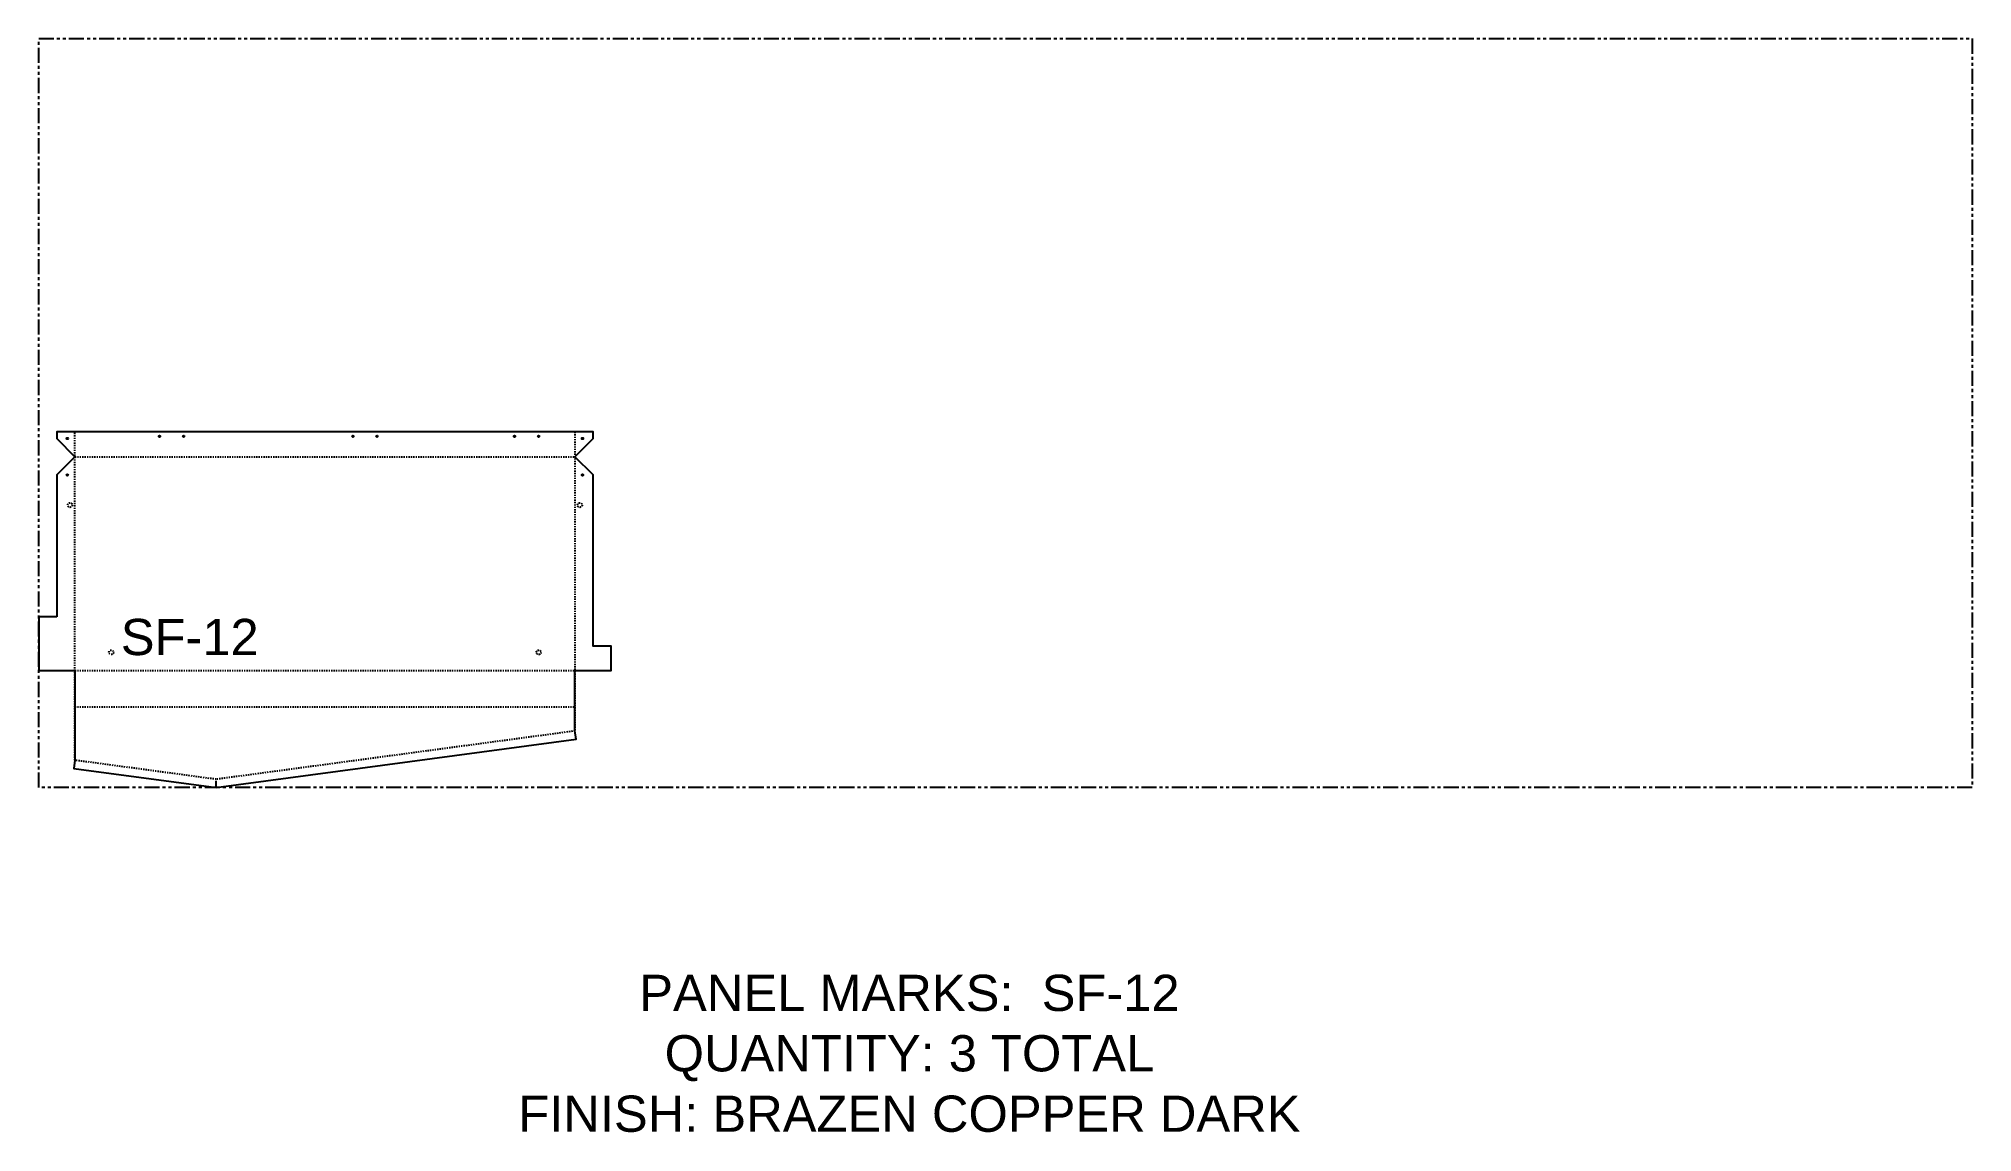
# Model space of a CAD drawing. Header units: inches. Extents: x 0 to 160, y -29 to 62.
import ezdxf

# ---------------------------------------------------------------- set-up
doc = ezdxf.new("R2010")
doc.units = ezdxf.units.IN
doc.header["$MEASUREMENT"] = 0
doc.linetypes.add('HIDDEN', pattern=[0.375, 0.25, -0.125])
doc.linetypes.add('PHANTOM', pattern=[2.5, 1.25, -0.25, 0.25, -0.25, 0.25, -0.25])
for name, color, linetype in [('CUT', 7, 'Continuous'), ('HOLES', 6, 'Continuous'), ('RELIEF', 82, 'Continuous'), ('ROUT', 1, 'HIDDEN'), ('SHEET', 5, 'PHANTOM'), ('TEXT', 2, 'PHANTOM'), ('WEEPS', 3, 'HIDDEN')]:
    doc.layers.add(name, color=color, linetype=linetype)
doc.styles.get("Standard").update_dxf_attribs({"font": 'arial.ttf'})

msp = doc.modelspace()

# ---------------------------------------------------------------- linework, layer by layer
at = {"layer": 'CUT', "ltscale": 0.25}
msp.add_lwpolyline([(1.5, 14.13), (0, 14.13), (0, 9.7), (3, 9.7), (3, 2.27), (2.91, 1.59), (14.69, 0), (44.47, 4.01), (44.37, 4.69), (44.37, 9.7), (47.37, 9.7), (47.37, 11.71), (45.87, 11.71), (45.87, 25.89), (44.37, 27.39), (45.87, 28.89), (45.87, 29.45), (1.5, 29.45), (1.5, 28.89), (3, 27.39), (1.5, 25.89)], close=True, dxfattribs=at)
at = {"layer": 'HOLES', "ltscale": 0.25}
for centre in [(2.37, 28.9), (10, 29.08), (12, 29.08), (26, 29.08), (28, 29.08), (39.37, 29.08), (41.37, 29.08), (45, 28.9), (2.37, 25.88), (45, 25.88)]:
    msp.add_circle(centre, 0.0625, dxfattribs=at)
at = {"layer": 'RELIEF'}
msp.add_line((14.69, 0), (14.69, 0.57), dxfattribs=at)
at = {"layer": 'ROUT', "ltscale": 0.25}
for p, q in [((3, 27.39), (44.37, 27.39)), ((3, 6.7), (44.37, 6.7))]:
    msp.add_line(p, q, dxfattribs=at)
for points in [[(44.37, 29.45), (44.37, 4.69), (14.69, 0.69), (3, 2.27), (3, 29.45)], [(0, 14.13), (0, 9.7), (47.37, 9.7), (47.37, 11.71)]]:
    msp.add_lwpolyline(points, dxfattribs=at)
at = {"layer": 'SHEET'}
msp.add_lwpolyline([(0, 62), (160, 62), (160, 0), (0, 0)], close=True, dxfattribs=at)
at = {"layer": 'WEEPS', "ltscale": 0.25}
for centre in [(2.59, 23.39), (44.78, 23.39), (6, 11.2), (41.37, 11.2)]:
    msp.add_circle(centre, 0.188, dxfattribs=at)

# ---------------------------------------------------------------- texts
at = {"layer": 'TEXT', "char_height": 3, "attachment_point": 5}
for s, width, insert in [('SF-12', 14.5192, (12.5, 12.45)), ('PANEL MARKS:  SF-12\\PQUANTITY: 3 TOTAL\\PFINISH: BRAZEN COPPER DARK', 199.7409, (72.05, -22.01))]:
    msp.add_mtext_dynamic_manual_height_columns(s, width=width, gutter_width=1, heights=[0], dxfattribs=dict(at, insert=insert))

doc.saveas('drawing.dxf')
